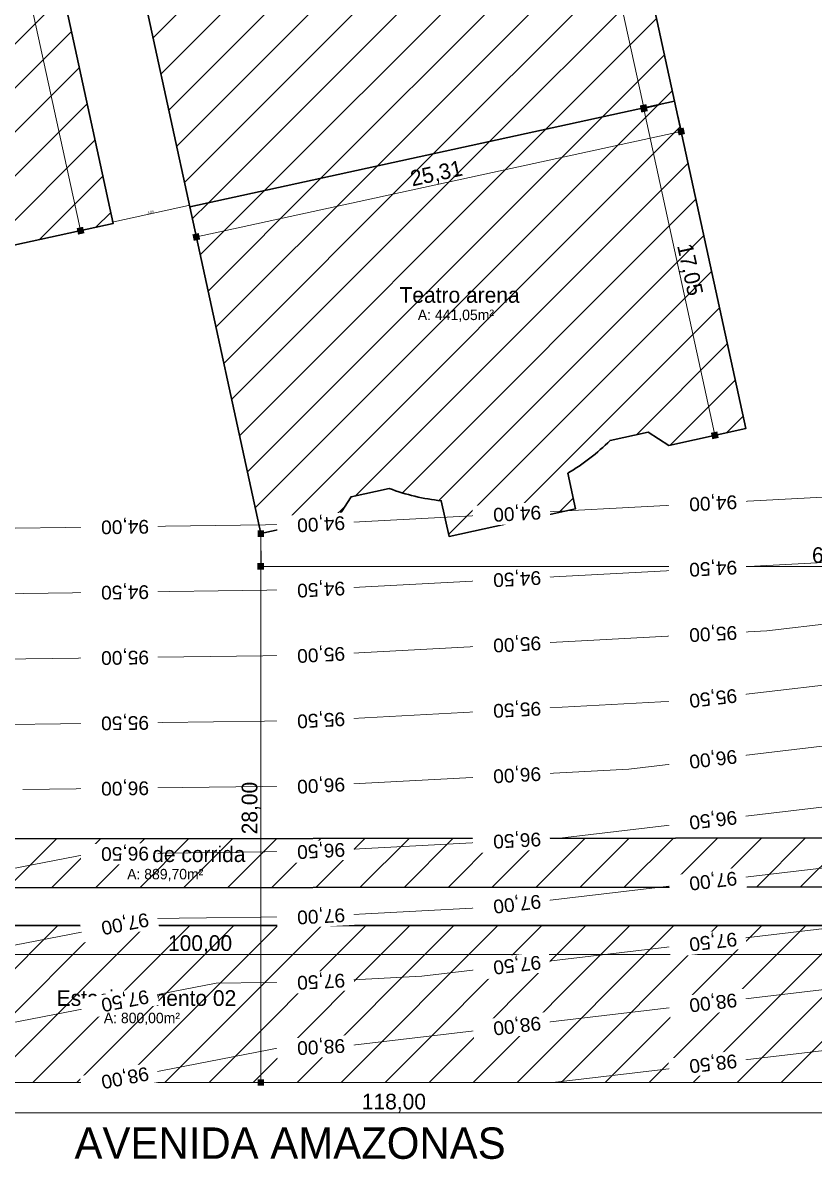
# Model space of a CAD drawing. Header units: millimetres. Extents: x 3006 to 6000, y 1661 to 3774.
# Drawn here: x 3514.2 to 3554.6, y 1828.8 to 1886.8 of the extents above; entities that cross this region are included whole.
import ezdxf
from ezdxf.enums import TextEntityAlignment as Align

# ---------------------------------------------------------------- set-up
doc = ezdxf.new("R2010")
doc.units = ezdxf.units.MM
doc.header["$LTSCALE"] = 10
for name, color, linetype, lineweight in [('.10', 200, 'Continuous', 9), ('.10 ultra fina', 240, 'Continuous', 5), ('.20', 130, 'Continuous', 20), ('.30', 50, 'Continuous', 30), ('COTAS', 230, 'Continuous', 15)]:
    doc.layers.add(name, color=color, linetype=linetype, lineweight=lineweight)
for name, color, linetype in [('.20 hachura', 185, 'Continuous'), ('ARQ-CAMPO', 3, 'Continuous'), ('Escrita', 34, 'Continuous')]:
    doc.layers.add(name, color=color, linetype=linetype)
doc.styles.add('ARIAL', font='arial.ttf')
doc.styles.add('Texto Wilian', font='himalaya.ttf')
doc.dimstyles.new('Cota 1-500 Exter WMJ', dxfattribs={"dimtxt": 0.8, "dimasz": 0.33333, "dimexe": 0.05, "dimexo": 0.1, "dimgap": 0.002, "dimtad": 1, "dimzin": 1, "dimtxsty": 'Texto Wilian', "dimblk": 'BOXFILLED', "dimcen": 0, "dimclrd": 230, "dimclre": 230, "dimclrt": 104, "dimazin": 0, "dimtfac": 1, "dimtix": 1, "dimtmove": 0, "dimatfit": 3, "dimfxl": 0.8, "dimfxlon": 1, "dimlwd": 20, "dimarcsym": 1})
doc.dimstyles.new('Cota 1-75 Exter WMJ', dxfattribs={"dimtxt": 0.12, "dimasz": 0.05, "dimexe": 0.05, "dimexo": 0.1, "dimgap": 0.002, "dimtad": 1, "dimzin": 1, "dimtxsty": 'Texto Wilian', "dimblk": 'BOXFILLED', "dimcen": 2.5, "dimclrd": 230, "dimclre": 230, "dimclrt": 104, "dimazin": 0, "dimtfac": 1, "dimtix": 1, "dimtmove": 0, "dimatfit": 3, "dimfxl": 0.3, "dimfxlon": 1, "dimlwd": 20, "dimarcsym": 1})
pattern_1 = [(45, (180.052, 0), (-1.122532, 1.122532), [])]

# ---------------------------------------------------------------- blocks, each defined once
blk = doc.blocks.new('_BoxFilled')
at = {"color": 0, "linetype": 'ByBlock', "lineweight": -2}
blk.add_line((-0.5, 0), (-1, 0), dxfattribs=at)
at = {"color": 0, "linetype": 'ByBlock'}
blk.add_solid([(-0.5, 0.5), (0.5, 0.5), (-0.5, -0.5), (0.5, -0.5)], dxfattribs=at)
blk = doc.blocks.new('*D30')
at = {"layer": 'COTAS', "color": 230, "lineweight": -2, "transparency": 16777216}
for p, q in [((3526.368, 1859.87), (3526.368, 1859.02)), ((3592.161, 1859.87), (3592.161, 1859.02))]:
    blk.add_line(p, q, dxfattribs=at)
at = {"layer": 'COTAS', "color": 230, "linetype": 'Continuous', "lineweight": 20, "transparency": 16777216}
blk.add_line((3526.701, 1859.07), (3591.828, 1859.07), dxfattribs=at)
at = {"layer": 'Defpoints', "color": 0, "transparency": 16777216}
for p in [(3526.368, 1859.99), (3592.161, 1859.99), (3592.161, 1859.07)]:
    blk.add_point(p, dxfattribs=at)
at = {"layer": 'COTAS', "color": 230, "lineweight": 20, "transparency": 16777216, "xscale": 0.33333, "yscale": 0.33333, "zscale": 0.33333, "rotation": 180}
blk.add_blockref('_BoxFilled', (3526.368, 1859.07), dxfattribs=at)
at = {"layer": 'COTAS', "color": 230, "lineweight": 20, "transparency": 16777216, "xscale": 0.33333, "yscale": 0.33333, "zscale": 0.33333}
blk.add_blockref('_BoxFilled', (3592.161, 1859.07), dxfattribs=at)
at = {"layer": 'COTAS', "color": 104, "transparency": 16777216, "insert": (3555.827, 1859.57), "char_height": 0.8, "attachment_point": 5, "style": 'Texto Wilian'}
blk.add_mtext('65,80', dxfattribs=at)
blk = doc.blocks.new('*D57')
at = {"layer": 'COTAS', "color": 230, "lineweight": -2, "transparency": 16777216}
for p, q in [((3526.37, 1860.739), (3526.42, 1860.739)), ((3526.37, 1832.749), (3526.42, 1832.749))]:
    blk.add_line(p, q, dxfattribs=at)
at = {"layer": 'COTAS', "color": 230, "linetype": 'Continuous', "lineweight": 20, "transparency": 16777216}
blk.add_line((3526.37, 1860.406), (3526.37, 1833.082), dxfattribs=at)
at = {"layer": 'Defpoints', "color": 0, "transparency": 16777216}
for p in [(3526.37, 1860.739), (3526.37, 1832.749), (3526.37, 1832.749)]:
    blk.add_point(p, dxfattribs=at)
at = {"layer": 'COTAS', "color": 230, "lineweight": 20, "transparency": 16777216, "xscale": 0.33333, "yscale": 0.33333, "zscale": 0.33333}
for p, rotation in [((3526.37, 1860.739), 90), ((3526.37, 1832.749), 270)]:
    blk.add_blockref('_BoxFilled', p, dxfattribs=dict(at, rotation=rotation))
at = {"layer": 'COTAS', "color": 104, "transparency": 16777216, "insert": (3525.87, 1846.744), "char_height": 0.8, "attachment_point": 5, "rotation": 90, "style": 'Texto Wilian'}
blk.add_mtext('28,00', dxfattribs=at)
blk = doc.blocks.new('*D42')
at = {"layer": 'COTAS', "color": 230, "lineweight": -2, "transparency": 16777216}
for p, q in [((3538.938, 1918.262), (3538.108, 1918.081)), ((3546.689, 1882.616), (3545.858, 1882.435))]:
    blk.add_line(p, q, dxfattribs=at)
at = {"layer": 'COTAS', "color": 230, "linetype": 'Continuous', "lineweight": 20, "transparency": 16777216}
blk.add_line((3538.227, 1917.766), (3545.837, 1882.772), dxfattribs=at)
at = {"layer": 'Defpoints', "color": 0, "transparency": 16777216}
for p in [(3539.726, 1918.433), (3547.477, 1882.787), (3545.907, 1882.446)]:
    blk.add_point(p, dxfattribs=at)
at = {"layer": 'COTAS', "color": 230, "lineweight": 20, "transparency": 16777216, "xscale": 0.33333, "yscale": 0.33333, "zscale": 0.33333}
for p, rotation in [((3538.156, 1918.092), 102.2675681673596), ((3545.907, 1882.446), 282.2675681673596)]:
    blk.add_blockref('_BoxFilled', p, dxfattribs=dict(at, rotation=rotation))
at = {"layer": 'COTAS', "color": 104, "transparency": 16777216, "insert": (3542.521, 1900.375), "char_height": 0.8, "attachment_point": 5, "rotation": 282.26757, "style": 'Texto Wilian'}
blk.add_mtext('36,48', dxfattribs=at)
blk = doc.blocks.new('*D44')
at = {"layer": 'COTAS', "color": 230, "lineweight": -2, "transparency": 16777216}
for p, q in [((3507.907, 1922.578), (3507.077, 1922.397)), ((3517.958, 1876.358), (3517.127, 1876.178))]:
    blk.add_line(p, q, dxfattribs=at)
at = {"layer": 'COTAS', "color": 230, "linetype": 'Continuous', "lineweight": 20, "transparency": 16777216}
blk.add_line((3517.105, 1876.514), (3507.196, 1922.082), dxfattribs=at)
at = {"layer": 'Defpoints', "color": 0, "transparency": 16777216}
for p in [(3508.787, 1922.769), (3507.126, 1922.408), (3518.838, 1876.55)]:
    blk.add_point(p, dxfattribs=at)
at = {"layer": 'COTAS', "color": 230, "lineweight": 20, "transparency": 16777216, "xscale": 0.33333, "yscale": 0.33333, "zscale": 0.33333}
for p, rotation in [((3507.126, 1922.408), 102.2675681673601), ((3517.176, 1876.188), 282.2675681673601)]:
    blk.add_blockref('_BoxFilled', p, dxfattribs=dict(at, rotation=rotation))
at = {"layer": 'COTAS', "color": 104, "transparency": 16777216, "insert": (3512.639, 1899.404), "char_height": 0.8, "attachment_point": 5, "rotation": 282.26757, "style": 'Texto Wilian'}
blk.add_mtext('47,30', dxfattribs=at)
blk = doc.blocks.new('*D29')
at = {"layer": 'COTAS', "color": 230, "lineweight": -2, "transparency": 16777216}
for p, q in [((3546.689, 1882.583), (3545.859, 1882.402)), ((3550.312, 1865.922), (3549.481, 1865.741))]:
    blk.add_line(p, q, dxfattribs=at)
at = {"layer": 'COTAS', "color": 230, "linetype": 'Continuous', "lineweight": 20, "transparency": 16777216}
blk.add_line((3549.459, 1866.078), (3545.978, 1882.087), dxfattribs=at)
at = {"layer": 'Defpoints', "color": 0, "transparency": 16777216}
for p in [(3547.484, 1882.755), (3545.907, 1882.413), (3551.107, 1866.095)]:
    blk.add_point(p, dxfattribs=at)
at = {"layer": 'COTAS', "color": 230, "lineweight": 20, "transparency": 16777216, "xscale": 0.33333, "yscale": 0.33333, "zscale": 0.33333}
for p, rotation in [((3545.907, 1882.413), 102.2675681678546), ((3549.53, 1865.752), 282.2675681678546)]:
    blk.add_blockref('_BoxFilled', p, dxfattribs=dict(at, rotation=rotation))
at = {"layer": 'COTAS', "color": 104, "transparency": 16777216, "insert": (3548.207, 1874.189), "char_height": 0.8, "attachment_point": 5, "rotation": 282.26757, "style": 'Texto Wilian'}
blk.add_mtext('17,05', dxfattribs=at)
blk = doc.blocks.new('*D38')
at = {"layer": 'COTAS', "color": 230, "lineweight": -2, "transparency": 16777216}
for p, q in [((3547.642, 1882.03), (3547.823, 1881.199)), ((3522.91, 1876.652), (3523.09, 1875.821))]:
    blk.add_line(p, q, dxfattribs=at)
at = {"layer": 'COTAS', "color": 230, "linetype": 'Continuous', "lineweight": 20, "transparency": 16777216}
blk.add_line((3547.486, 1881.177), (3523.406, 1875.941), dxfattribs=at)
at = {"layer": 'Defpoints', "color": 0, "transparency": 16777216}
for p in [(3547.477, 1882.787), (3522.745, 1877.41), (3523.08, 1875.87)]:
    blk.add_point(p, dxfattribs=at)
at = {"layer": 'COTAS', "color": 230, "lineweight": 20, "transparency": 16777216, "xscale": 0.33333, "yscale": 0.33333, "zscale": 0.33333}
for p, rotation in [((3547.812, 1881.248), 12.26756816735991), ((3523.08, 1875.87), 192.2675681673599)]:
    blk.add_blockref('_BoxFilled', p, dxfattribs=dict(at, rotation=rotation))
at = {"layer": 'COTAS', "color": 104, "transparency": 16777216, "insert": (3535.34, 1879.048), "char_height": 0.8, "attachment_point": 5, "rotation": 12.26757, "style": 'Texto Wilian'}
blk.add_mtext('25,31', dxfattribs=at)
blk = doc.blocks.new('*D58')
at = {"layer": 'COTAS', "color": 230, "lineweight": -2, "transparency": 16777216}
for p, q in [((3477.161, 1840.082), (3477.161, 1839.232)), ((3577.161, 1840.082), (3577.161, 1839.232))]:
    blk.add_line(p, q, dxfattribs=at)
at = {"layer": 'COTAS', "color": 230, "linetype": 'Continuous', "lineweight": 20, "transparency": 16777216}
blk.add_line((3576.828, 1839.282), (3477.495, 1839.282), dxfattribs=at)
at = {"layer": 'Defpoints', "color": 0, "transparency": 16777216}
for p in [(3477.161, 1840.749), (3577.161, 1840.749), (3477.161, 1839.282)]:
    blk.add_point(p, dxfattribs=at)
at = {"layer": 'COTAS', "color": 230, "lineweight": 20, "transparency": 16777216, "xscale": 0.33333, "yscale": 0.33333, "zscale": 0.33333, "rotation": 180}
blk.add_blockref('_BoxFilled', (3477.161, 1839.282), dxfattribs=at)
at = {"layer": 'COTAS', "color": 230, "lineweight": 20, "transparency": 16777216, "xscale": 0.33333, "yscale": 0.33333, "zscale": 0.33333}
blk.add_blockref('_BoxFilled', (3577.161, 1839.282), dxfattribs=at)
at = {"layer": 'COTAS', "color": 104, "transparency": 16777216, "insert": (3523.273, 1839.782), "char_height": 0.8, "attachment_point": 5, "style": 'Texto Wilian'}
blk.add_mtext('100,00', dxfattribs=at)
blk = doc.blocks.new('*D60')
at = {"layer": 'COTAS', "color": 230, "lineweight": -2, "transparency": 16777216}
for p, q in [((3474.161, 1832), (3474.161, 1831.15)), ((3592.161, 1832), (3592.161, 1831.15))]:
    blk.add_line(p, q, dxfattribs=at)
at = {"layer": 'COTAS', "color": 230, "linetype": 'Continuous', "lineweight": 20, "transparency": 16777216}
blk.add_line((3591.828, 1831.2), (3474.494, 1831.2), dxfattribs=at)
at = {"layer": 'Defpoints', "color": 0, "transparency": 16777216}
for p in [(3474.161, 1832.749), (3592.161, 1832.749), (3474.161, 1831.2)]:
    blk.add_point(p, dxfattribs=at)
at = {"layer": 'COTAS', "color": 230, "lineweight": 20, "transparency": 16777216, "xscale": 0.33333, "yscale": 0.33333, "zscale": 0.33333, "rotation": 180}
blk.add_blockref('_BoxFilled', (3474.161, 1831.2), dxfattribs=at)
at = {"layer": 'COTAS', "color": 230, "lineweight": 20, "transparency": 16777216, "xscale": 0.33333, "yscale": 0.33333, "zscale": 0.33333}
blk.add_blockref('_BoxFilled', (3592.161, 1831.2), dxfattribs=at)
at = {"layer": 'COTAS', "color": 104, "transparency": 16777216, "insert": (3533.161, 1831.7), "char_height": 0.8, "attachment_point": 5, "style": 'Texto Wilian'}
blk.add_mtext('118,00', dxfattribs=at)
blk = doc.blocks.new('*D471')
at = {"layer": 'COTAS', "color": 230, "lineweight": 20, "ltscale": 10, "transparency": 16777216}
blk.add_line((3518.87, 1876.634), (3522.68, 1877.472), dxfattribs=at)
at = {"layer": 'COTAS', "color": 230, "lineweight": -2, "ltscale": 10, "transparency": 16777216}
for p, q in [((3522.729, 1877.483), (3522.718, 1877.532)), ((3518.822, 1876.623), (3518.811, 1876.672))]:
    blk.add_line(p, q, dxfattribs=at)
at = {"layer": 'Defpoints', "color": 0, "ltscale": 10, "transparency": 16777216}
for p in [(3522.729, 1877.483), (3522.745, 1877.41), (3518.838, 1876.55)]:
    blk.add_point(p, dxfattribs=at)
at = {"layer": 'COTAS', "color": 230, "lineweight": 20, "ltscale": 10, "transparency": 16777216, "xscale": 0.05, "yscale": 0.05, "zscale": 0.05}
for p, rotation in [((3522.729, 1877.483), 12.41317107545807), ((3518.822, 1876.623), 192.4131710754581)]:
    blk.add_blockref('_BoxFilled', p, dxfattribs=dict(at, rotation=rotation))
at = {"layer": 'COTAS', "color": 104, "ltscale": 10, "transparency": 16777216, "insert": (3520.759, 1877.128), "char_height": 0.12, "attachment_point": 5, "rotation": 12.41317, "style": 'Texto Wilian'}
blk.add_mtext('4,00', dxfattribs=at)
blk = doc.blocks.new('eesrsr')
at = {"layer": '.10 ultra fina', "color": 240, "lineweight": 5}
for p, q in [((51175, 133234), (81175, 133234)), ((81175, 133234), (111175, 133234)), ((82951, 131458), (92121, 133234))]:
    blk.add_line(p, q, dxfattribs=at)
at = {"layer": '.10 ultra fina', "color": 240, "lineweight": 5, "flags": 128}
for points in [[(39029, 101806), (38421, 125721), (51175, 131123), (69070, 133234)], [(86241, 128169), (111175, 132999), (111389, 132977)], [(40381, 89279), (40381, 101965), (39841, 123217), (51175, 128017), (79273, 131333), (81175, 131434), (82951, 131458)], [(89530, 124879), (111175, 129072), (114961, 128692)], [(41734, 91027), (41734, 102124), (41261, 120713), (51175, 124911), (75752, 127812), (81175, 128101), (86241, 128169)], [(43087, 102283), (42681, 118209), (51175, 121806), (72231, 124291), (81175, 124768), (89530, 124879)], [(92820, 121590), (111175, 125145), (118532, 124406)], [(44439, 102442), (44102, 115705), (51175, 118700), (68710, 120770), (81175, 121434), (92820, 121590)], [(45792, 102601), (45522, 113201), (51175, 115595), (65189, 117249), (81175, 118101), (96109, 118300)], [(47144, 102761), (46942, 110697), (51175, 112489), (61668, 113727), (81175, 114768), (99398, 115011)], [(48497, 102920), (48363, 108193), (51175, 109384), (58147, 110206), (81175, 111434), (102688, 111721)], [(49849, 103079), (49783, 105688), (51175, 106278), (54626, 106685), (81175, 108101), (105977, 108432)], [(50626, 73492), (51175, 101871), (52425, 103234), (81175, 104768), (109267, 105142)]]:
    blk.add_lwpolyline(points, dxfattribs=at)
at = {"layer": '.10 ultra fina', "color": 240, "lineweight": 5, "char_height": 700, "width": 3573.11, "attachment_point": 1, "line_spacing_factor": 0.941778, "style": 'ARIAL', "bg_fill": 3, "box_fill_scale": 1.25, "bg_fill_color": 256, "bg_fill_true_color": 13158600, "bg_fill_transparency": 0}
for s, insert, rotation in [(' 98,00 ', (89352, 133064), 10.96339), (' 98,50 ', (59361, 132451), 6.73048), (' 98,00 ', (79376, 131698), 3.05288), (' 98,00 ', (69361, 130525), 6.73048), (' 98,00 ', (59361, 129345), 6.73048), (' 97,50 ', (89352, 129137), 10.96339), (' 97,50 ', (79376, 128365), 3.05288), (' 97,50 ', (69361, 127420), 6.73048), (' 97,50 ', (59361, 126239), 6.73048), (' 97,00 ', (89352, 125211), 10.96339), (' 97,00 ', (79376, 125032), 3.05288), (' 97,00 ', (69361, 124314), 6.73048), (' 97,00 ', (59361, 123134), 6.73048), (' 96,50 ', (79376, 121698), 3.05288), (' 96,50 ', (89389, 121903), 0.7639), (' 96,50 ', (69376, 121165), 3.05288), (' 96,50 ', (59361, 120028), 6.73048), (' 96,00 ', (79376, 118365), 3.05288), (' 96,00 ', (89389, 118570), 0.7639), (' 96,00 ', (69376, 117832), 3.05288), (' 96,00 ', (59361, 116923), 6.73048), (' 95,50 ', (79376, 115032), 3.05288), (' 95,50 ', (89389, 115237), 0.7639), (' 95,50 ', (69376, 114498), 3.05288), (' 95,50 ', (59361, 113817), 6.73048), (' 95,00 ', (79376, 111698), 3.05288), (' 95,00 ', (89389, 111903), 0.7639), (' 95,00 ', (69376, 111165), 3.05288), (' 95,00 ', (59376, 110632), 3.05288), (' 94,50 ', (79376, 108365), 3.05288), (' 94,50 ', (89389, 108570), 0.7639), (' 94,50 ', (69376, 107832), 3.05288), (' 94,50 ', (59376, 107298), 3.05288), (' 94,00 ', (79376, 105032), 3.05288), (' 94,00 ', (89389, 105237), 0.7639), (' 94,00 ', (59376, 103965), 3.05288), (' 94,00 ', (69376, 104498), 3.05288)]:
    blk.add_mtext(s, dxfattribs=dict(at, insert=insert, rotation=rotation))

msp = doc.modelspace()

# ---------------------------------------------------------------- hatches: boundary and pattern name
at = {"layer": '.20 hachura'}
h = msp.add_hatch(dxfattribs=at)
h.set_pattern_fill('ANSI31', color=185, scale=0.5)
h.set_pattern_definition(pattern_1)
h.paths.add_polyline_path([(3491.72, 1931.688, 0.416128), (3475.255, 1915.046), (3475.496, 1859.012, 0.412301), (3492.03, 1842.654), (3566.027, 1842.731, 0.416128), (3582.492, 1859.372), (3582.251, 1915.407, 0.412301), (3565.718, 1931.765)])
h.paths.add_polyline_path([(3565.723, 1929.265, -0.412301), (3579.751, 1915.385), (3579.992, 1859.351, -0.416128), (3566.022, 1845.231), (3492.025, 1845.154, -0.412301), (3477.996, 1859.033), (3477.755, 1915.068, -0.416128), (3491.726, 1929.188)], flags=16)
h.paths.add_polyline_path([(3508.787, 1922.769), (3518.838, 1876.55), (3492.161, 1870.749), (3482.111, 1916.969)], flags=0)
h.paths.add_polyline_path([(3514.994, 1913.056), (3539.726, 1918.433), (3547.477, 1882.787), (3522.745, 1877.41)], flags=0)
h.paths.add_polyline_path([(3481.134, 1916.756), (3491.184, 1870.536), (3489.865, 1870.25), (3479.815, 1916.47)], flags=0)
h.paths.add_polyline_path([(3542.58, 1924.315), (3556.162, 1927.269), (3561.963, 1900.592), (3548.38, 1897.639)], flags=0)
h.paths.add_polyline_path([(3563.594, 1923.126), (3572.294, 1923.126, -0.449093), (3575.957, 1905.514, 0.210189), (3575.231, 1900.277), (3575.827, 1897.936), (3563.594, 1897.936)], flags=0)
h.paths.add_polyline_path([(3555.453, 1879.8), (3575.094, 1884.071), (3578.802, 1867.02), (3559.161, 1862.749)], flags=0)
h.paths.add_polyline_path([(3564.569, 1856.074), (3571.898, 1857.668), (3573.491, 1850.339), (3566.162, 1848.746)], flags=0)
h = msp.add_hatch(dxfattribs=at)
h.set_pattern_fill('ANSI31', color=185, scale=0.5)
h.set_pattern_definition(pattern_1)
h.paths.add_polyline_path([(3492.161, 1870.749), (3518.838, 1876.55), (3508.787, 1922.769), (3482.111, 1916.969)])
h = msp.add_hatch(dxfattribs=at)
h.set_pattern_fill('ANSI31', color=185, scale=0.5)
h.set_pattern_definition(pattern_1)
h.paths.add_polyline_path([(3522.745, 1877.41), (3547.477, 1882.787), (3539.726, 1918.433), (3514.994, 1913.056)])
h = msp.add_hatch(dxfattribs=at)
h.set_pattern_fill('ANSI31', color=185, scale=0.5)
h.set_pattern_definition(pattern_1)
h.paths.add_polyline_path([(3544.187, 1865.492), (3546.137, 1865.915), (3547.185, 1865.242), (3551.107, 1866.095), (3547.477, 1882.787), (3522.745, 1877.41), (3526.368, 1860.749), (3530.328, 1861.61), (3530.977, 1862.619), (3532.926, 1863.043, 0.064552), (3535.579, 1862.416), (3535.974, 1860.597), (3542.424, 1861.999), (3542.029, 1863.817, 0.064704)])
h = msp.add_hatch(dxfattribs=at)
h.set_pattern_fill('ANSI31', color=185, scale=0.5)
h.set_pattern_definition(pattern_1)
h.paths.add_polyline_path([(3577.161, 1832.749), (3577.161, 1840.749), (3477.161, 1840.749), (3477.161, 1832.749)])
h.paths.add_polyline_path([(3566.884, 1839.17), (3566.884, 1842.228), (3564.72, 1842.228), (3564.72, 1839.17)], flags=9)

# ---------------------------------------------------------------- linework, layer by layer
at = {"layer": '.10', "color": 200, "lineweight": 9}
msp.add_line((3592.161, 1832.749), (3474.161, 1832.749), dxfattribs=at)
at = {"layer": '.20', "ltscale": 10}
msp.add_lwpolyline([(3474.161, 1832.749), (3592.161, 1832.749), (3592.161, 1932.769), (3474.161, 1932.769)], close=True, dxfattribs=at)
at = {"layer": '.30', "color": 50, "lineweight": 30}
for points in [[(3582.251, 1915.407, 0.412301), (3565.718, 1931.765), (3491.72, 1931.688, 0.416128), (3475.255, 1915.046), (3475.496, 1859.012, 0.412301), (3492.03, 1842.654), (3566.027, 1842.731, 0.416128), (3582.492, 1859.372)], [(3579.751, 1915.385, 0.412301), (3565.723, 1929.265), (3491.726, 1929.188, 0.416128), (3477.755, 1915.068), (3477.996, 1859.033, 0.412301), (3492.025, 1845.154), (3566.022, 1845.231, 0.416128), (3579.992, 1859.351)], [(3547.477, 1882.787), (3522.745, 1877.41), (3526.368, 1860.749), (3530.328, 1861.61), (3530.977, 1862.619), (3532.926, 1863.043, 0.064552), (3535.579, 1862.416), (3535.974, 1860.597), (3542.424, 1861.999), (3542.029, 1863.817, 0.064704), (3544.187, 1865.492), (3546.137, 1865.915), (3547.185, 1865.242), (3551.107, 1866.095)]]:
    msp.add_lwpolyline(points, format="xyb", close=True, dxfattribs=at)
for points in [[(3482.111, 1916.969), (3492.161, 1870.749), (3518.838, 1876.55), (3508.787, 1922.769)], [(3539.726, 1918.433), (3547.477, 1882.787), (3522.745, 1877.41), (3514.994, 1913.056)]]:
    msp.add_lwpolyline(points, close=True, dxfattribs=at)
msp.add_lwpolyline([(3577.161, 1832.749), (3577.161, 1840.749), (3477.161, 1840.749), (3477.161, 1832.749)], dxfattribs=at)

# ---------------------------------------------------------------- texts
at = {"layer": 'Escrita', "style": 'Texto Wilian'}
msp.add_text('AVENIDA AMAZONAS', height=1.6, dxfattribs=at).set_placement((3527.865, 1829.655), align=Align.MIDDLE_CENTER)
at = {"layer": 'Escrita', "width": 19.44379, "attachment_point": 1, "style": 'Texto Wilian'}
for s, insert, char_height in [('\\pi6.77335;{\\C34;Teatro arena }', (3526.676, 1873.312), 0.8), ('{\\C34;A: 441,05m²}', (3534.383, 1872.163), 0.53333), ('{\\C34;Pista de corrida }', (3518.157, 1844.79), 0.8), ('{\\C34;A: 889,70m²}', (3519.554, 1843.641), 0.53333), ('{\\C34;Estacionamento 02}', (3515.96, 1837.454), 0.8), ('{\\C34;A: 800,00m²}', (3518.364, 1836.305), 0.53333)]:
    msp.add_mtext(s, dxfattribs=dict(at, insert=insert, char_height=char_height))

# ---------------------------------------------------------------- dimensions: what is measured, and where the dimension line sits
at = {"layer": 'COTAS'}
for p1, p2, distance, picture, middle in [((3518.838, 1876.55), (3508.787, 1922.769), 1.701, '*D44', (3512.639, 1899.404)), ((3539.726, 1918.433), (3547.477, 1882.787), -1.607, '*D42', (3542.521, 1900.375)), ((3547.477, 1882.787), (3522.745, 1877.41), 1.575, '*D38', (3535.34, 1879.048)), ((3551.107, 1866.095), (3547.484, 1882.755), 1.614, '*D29', (3548.207, 1874.189))]:
    dim = msp.add_aligned_dim(p1=p1, p2=p2, distance=distance, dimstyle='Cota 1-500 Exter WMJ', dxfattribs=at)
    dim.commit()
    dim.dimension.update_dxf_attribs({"geometry": picture, "text_midpoint": middle})
at = {"layer": 'COTAS', "ltscale": 10}
dim = msp.add_aligned_dim(p1=(3518.838, 1876.55), p2=(3522.745, 1877.41), distance=0.075, dimstyle='Cota 1-75 Exter WMJ', override={"dimfxl": 0.2}, dxfattribs=at)
dim.commit()
dim.dimension.update_dxf_attribs({"geometry": '*D471', "text_midpoint": (3520.759, 1877.128)})
at = {"layer": 'COTAS'}
dim = msp.add_linear_dim(base=(3526.37, 1832.749), p1=(3526.37, 1860.739), p2=(3526.37, 1832.749), angle=90, text='28,00', dimstyle='Cota 1-500 Exter WMJ', dxfattribs=at)
dim.commit()
dim.dimension.update_dxf_attribs({"geometry": '*D57', "text_midpoint": (3525.87, 1846.744)})
dim = msp.add_linear_dim(base=(3592.161, 1859.07), p1=(3526.368, 1859.99), p2=(3592.161, 1859.99), text='65,80', dimstyle='Cota 1-500 Exter WMJ', dxfattribs=at)
dim.commit()
dim.dimension.update_dxf_attribs({"geometry": '*D30', "text_midpoint": (3555.827, 1859.07), "dimtype": 160})
dim = msp.add_linear_dim(base=(3477.161, 1839.282), p1=(3577.161, 1840.749), p2=(3477.161, 1840.749), dimstyle='Cota 1-500 Exter WMJ', dxfattribs=at)
dim.commit()
dim.dimension.update_dxf_attribs({"geometry": '*D58', "text_midpoint": (3523.273, 1839.282), "dimtype": 160})
dim = msp.add_linear_dim(base=(3474.161, 1831.2), p1=(3592.161, 1832.749), p2=(3474.161, 1832.749), dimstyle='Cota 1-500 Exter WMJ', dxfattribs=at)
dim.commit()
dim.dimension.update_dxf_attribs({"geometry": '*D60', "text_midpoint": (3533.161, 1831.7)})

# ---------------------------------------------------------------- next in the draw order: block references
at = {"layer": 'ARQ-CAMPO', "xscale": 0.001000000000000004, "yscale": 0.001000000000000004, "zscale": 0.001000000000000004, "rotation": 180}
msp.add_blockref('eesrsr', (3610.336, 1965.983), dxfattribs=at)

doc.saveas('drawing.dxf')
